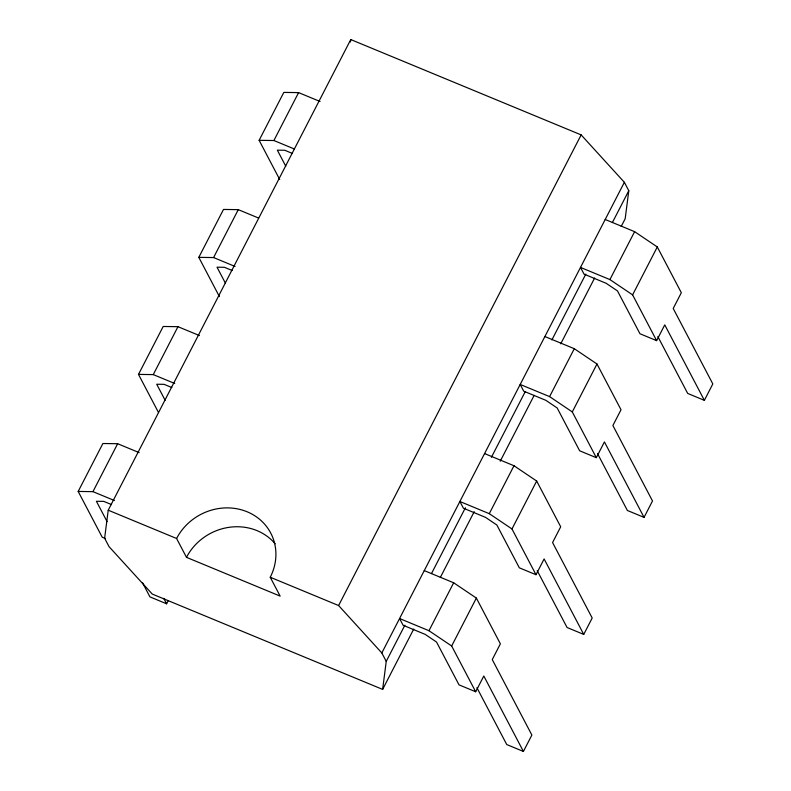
<?xml version="1.0" encoding="UTF-8"?>
<svg xmlns="http://www.w3.org/2000/svg" width="791" height="791" viewBox="0 0 791 791"><rect width="100%" height="100%" fill="white"/><g stroke="black" fill="none" stroke-linecap="round" stroke-linejoin="round"><path stroke-width="1.19" d="M621.222 226.434L625.177 218.751L628.786 190.72L624.366 182.306L581.148 134.895L350.769 39.55L108.229 510.195L104.62 538.236L109.039 546.64L152.258 594.061L382.636 689.396L413.733 629.063M350.453 41.992L350.769 39.55M382.636 689.396L386.235 661.365L404.893 625.157M105.539 538.572L102.207 537.198L78.18 491.438L102.879 443.514L117.651 443.721L139.137 452.61M158.516 412.526L138.494 374.4L163.193 326.475L177.965 326.683L199.451 335.572M219.404 296.585L198.808 257.362L223.507 209.437L238.279 209.645L258.637 218.069M279.717 179.537L259.132 140.314L283.821 92.399L298.593 92.606L320.078 101.495M78.18 491.438L92.952 491.646L117.651 443.721M138.494 374.4L153.266 374.598L177.965 326.683M198.808 257.362L213.58 257.559L238.279 209.645M259.132 140.314L273.894 140.521L298.593 92.606M142.479 582.67L149.944 596.889L166.614 603.79L168.305 600.507M386.235 661.365L381.826 652.951L338.607 605.54L581.148 134.895M381.826 652.951L624.366 182.306M431.471 573.594L465.395 507.773M491.399 457.307L525.323 391.486M551.891 339.922L585.815 274.091M612.392 222.538L628.786 190.72M440.3 577.499L474.224 511.678M500.228 461.212L534.152 395.381M560.73 343.818L594.644 277.997M453.668 582.779L476.36 598.075L500.377 643.834L492.259 659.595L531.868 735.047L523.415 751.45L483.805 675.998L475.688 691.759L451.661 646L428.969 630.704L453.668 582.779L424.263 570.608M513.982 465.741L536.674 481.037L560.7 526.796L552.573 542.557L592.192 618.008L583.738 634.412L544.119 558.96L536.001 574.721L511.975 528.961L489.283 513.666L513.982 465.741L484.576 453.569M574.296 348.702L596.987 363.998L621.014 409.758L612.887 425.518L652.506 500.97L644.052 517.373L604.433 441.922L596.315 457.682L572.288 411.913L549.597 396.617L574.296 348.702L544.89 336.531M634.609 231.664L657.301 246.96L681.328 292.719L673.21 308.48L712.82 383.932L704.366 400.335L664.756 324.883L656.629 340.644L632.602 294.875L609.91 279.579L634.609 231.664L605.204 219.493M451.661 646L476.36 598.075M511.975 528.961L536.674 481.037M572.288 411.913L596.987 363.998M632.602 294.875L657.301 246.96M273.894 140.521L294.252 148.945M609.91 279.579L580.505 267.417L584.035 274.131L606.133 283.277L617.484 290.92L639.959 333.743L656.629 340.644M292.462 153.464L284.73 150.26L277.344 150.161L285.769 166.219M704.366 400.335L687.695 393.434L657.845 336.57M213.58 257.559L235.075 266.458M549.597 396.617L520.191 384.456L523.721 391.169L545.82 400.315L557.161 407.958L579.645 450.781L596.315 457.682M232.149 270.502L224.417 267.299L217.031 267.2L225.455 283.257M644.052 517.373L627.382 510.472L597.521 453.609M153.266 374.598L174.752 383.497M489.283 513.666L459.878 501.494L463.407 508.208L485.506 517.354L496.847 524.997L519.331 567.819L536.001 574.721M171.835 387.541L164.093 384.337L156.717 384.238L165.141 400.295M583.738 634.412L567.068 627.51L537.208 570.647M92.952 491.646L114.438 500.535M428.969 630.704L399.564 618.532L403.084 625.246L425.192 634.392L436.533 642.045L459.017 684.858L475.688 691.759M111.521 504.579L103.779 501.385L96.393 501.276L107.072 521.615M108.229 510.195L176.591 538.493L186.488 557.348L280.143 596.107L270.235 577.242A53.432 48.993 -27.7 0 0 247.158 511.787A53.432 48.993 -27.7 0 0 176.591 538.493M270.235 577.242L338.607 605.54M523.415 751.45L506.744 744.549L476.894 687.686M163.737 598.322L166.614 603.79M186.488 557.348A53.432 48.993 -27.7 0 1 275.149 543.763"/></g></svg>
